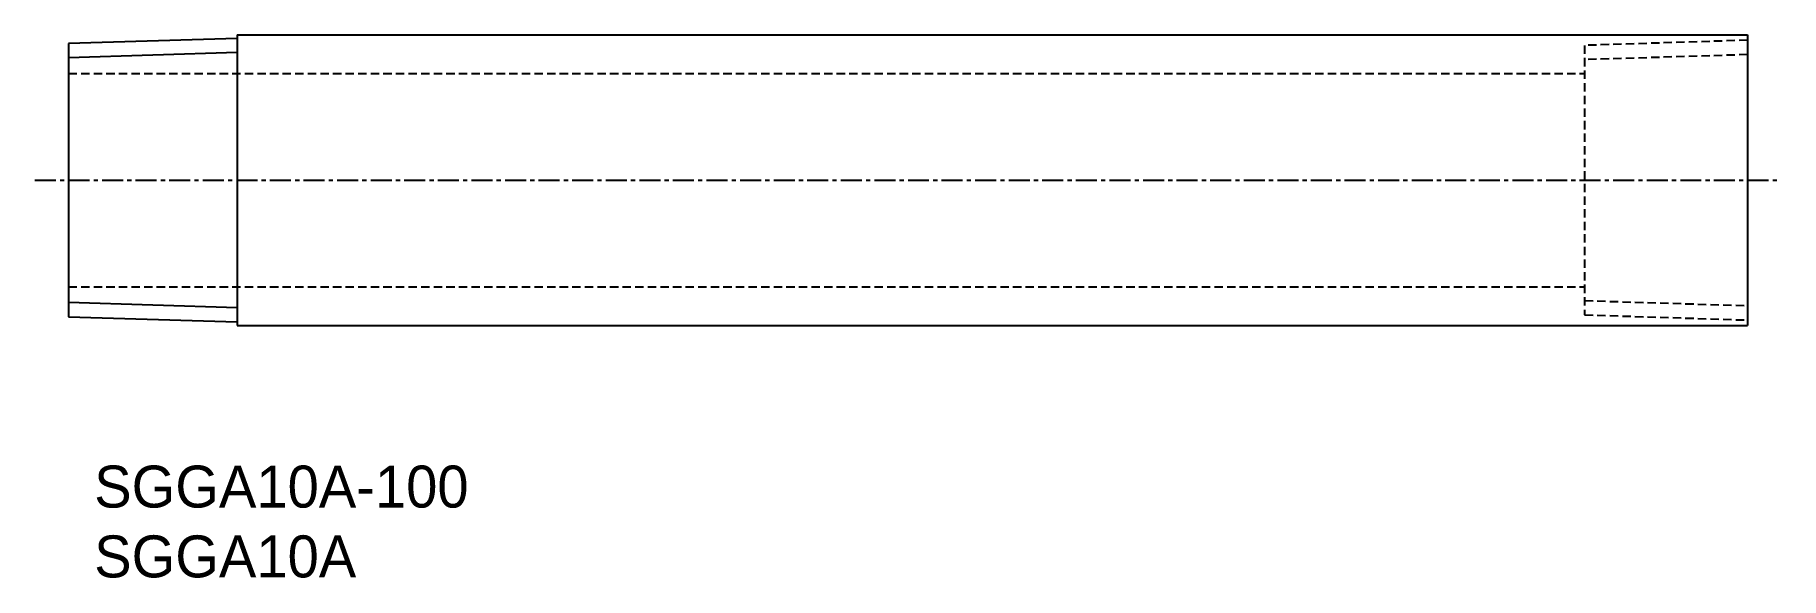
# Model space of a CAD drawing. Extents: x 48 to 152, y 185 to 218.
import ezdxf

# ---------------------------------------------------------------- set-up
doc = ezdxf.new("R2010")
doc.units = 0
doc.linetypes.add('CENTER', pattern=[2, 1.25, -0.25, 0.25, -0.25])
doc.linetypes.add('DASHED', pattern=[0.75, 0.5, -0.25])
doc.layers.get('0').update_dxf_attribs({"linetype": 'CONTINUOUS'})
doc.layers.add('CENTER', color=1, linetype='CENTER')

msp = doc.modelspace()

# ---------------------------------------------------------------- linework, layer by layer
for p, q in [((60.21, 217.48), (50.16, 217.17)), ((60.21, 217.68), (150.16, 217.68)), ((60.21, 217.68), (60.21, 200.38)), ((60.21, 217.48), (60.21, 200.59)), ((150.16, 217.68), (150.16, 200.38)), ((50.16, 217.17), (50.16, 200.9)), ((60.21, 216.63), (50.16, 216.31)), ((50.16, 201.76), (60.21, 201.44)), ((50.16, 200.9), (60.21, 200.59)), ((60.21, 200.38), (150.16, 200.38))]:
    msp.add_line(p, q)
at = {"color": 3, "linetype": 'DASHED'}
for p, q in [((150.16, 217.37), (140.46, 217.06)), ((140.46, 217.06), (140.46, 201.01)), ((150.16, 216.51), (140.46, 216.21)), ((50.16, 215.38), (140.46, 215.38)), ((50.16, 202.68), (140.46, 202.68)), ((140.46, 201.86), (150.16, 201.56)), ((140.46, 201.01), (150.16, 200.7))]:
    msp.add_line(p, q, dxfattribs=at)
at = {"layer": 'CENTER', "color": 1, "linetype": 'CENTER'}
msp.add_line((48.16, 209.03), (152.16, 209.03), dxfattribs=at)

# ---------------------------------------------------------------- texts
for s, p in [('SGGA10A-100', (51.69, 189.53)), ('SGGA10A', (51.69, 185.37))]:
    msp.add_text(s, height=2.5).set_placement(p)

doc.saveas('drawing.dxf')
